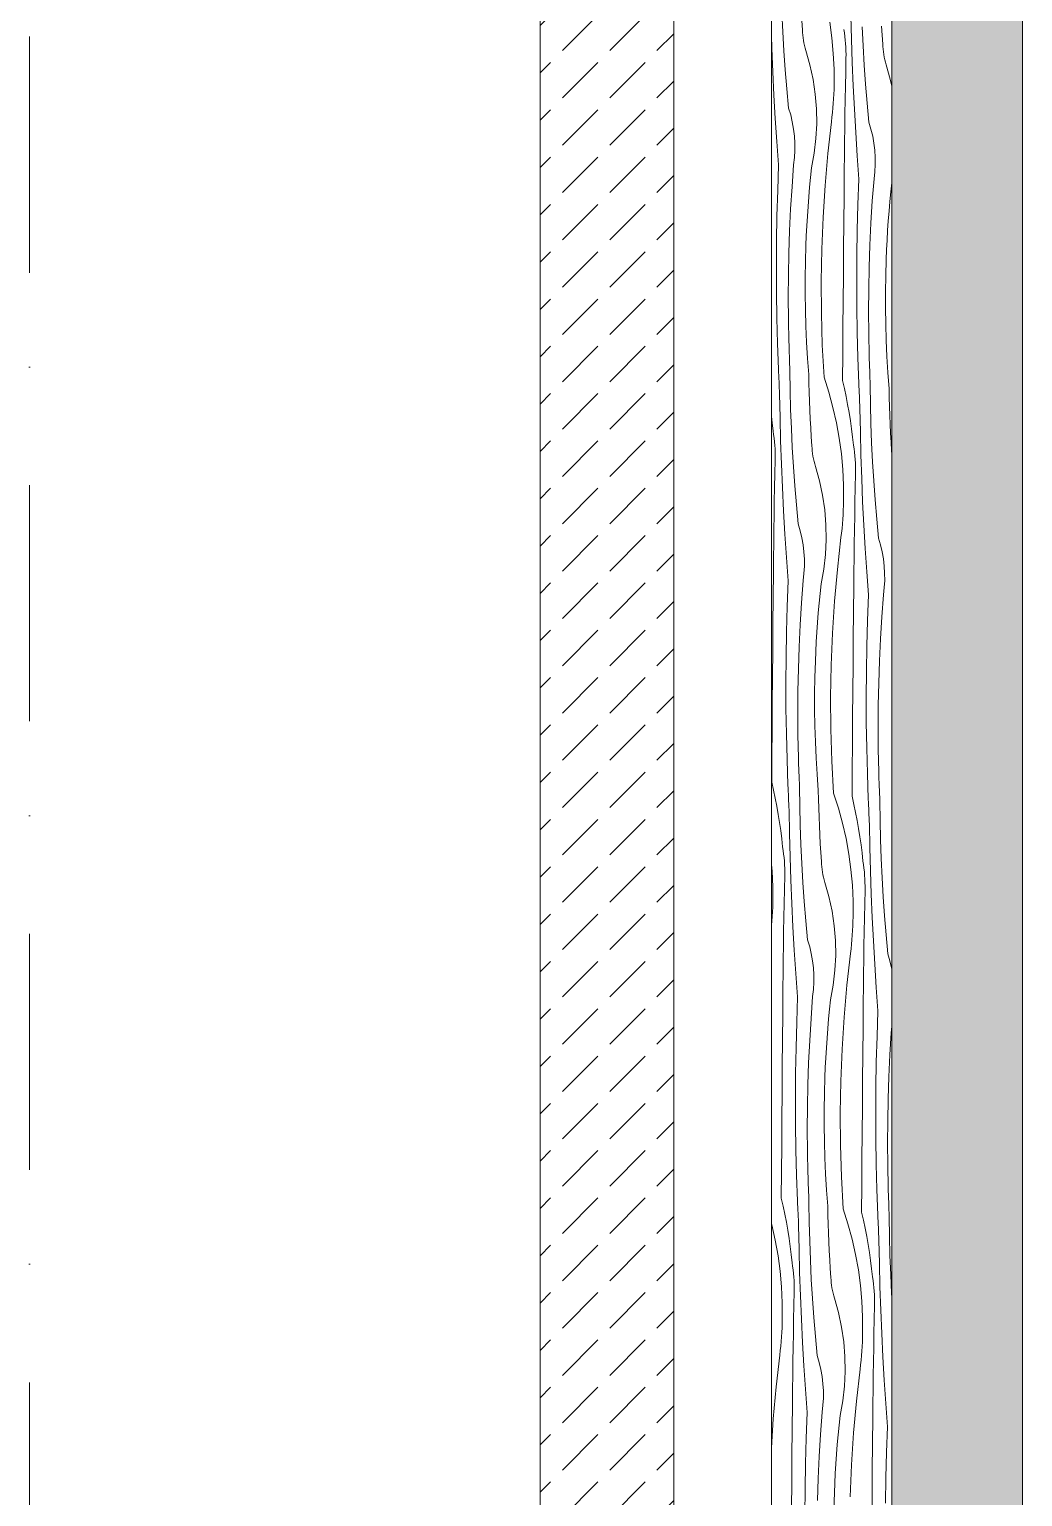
# Model space of a CAD drawing. Header units: millimetres. Extents: x -7826 to 55813, y 465 to 25965.
# Drawn here: x 20025 to 21510, y 15135 to 17328 of the extents above; entities that cross this region are included whole.
import ezdxf

# ---------------------------------------------------------------- set-up
doc = ezdxf.new("R2010")
doc.units = ezdxf.units.MM
doc.linetypes.add('Dot & Dashed', pattern=[670.277762, 352.777767, -176.388884, 0, -141.111112])
doc.layers.add('2D Drafting - General2', color=251, linetype='Continuous', lineweight=15)
doc.layers.add('2D Drafting - General81', color=251, linetype='Continuous', lineweight=20)

# ---------------------------------------------------------------- blocks, each defined once
blk = doc.blocks.new('*X26')
at = {"layer": '2D Drafting - General81', "linetype": 'Continuous'}
for p, q in [((-77664.4, 65577), (-77665.7, 65605.6)), ((-77635, 65579.9), (-77635.9, 65593.2)), ((-77594.1, 65591.2), (-77590.9, 65567.9)), ((-77561.8, 65565.9), (-77562.6, 65600.8)), ((-77680.7, 65552.2), (-77681.3, 65571.7)), ((-77662.7, 65548.5), (-77664.4, 65577)), ((-77634.8, 65575.9), (-77635, 65579.9)), ((-77634.5, 65572), (-77634.8, 65575.9)), ((-77634, 65568.1), (-77634.5, 65572)), ((-77633.4, 65564.2), (-77634, 65568.1)), ((-77590.9, 65567.9), (-77588.8, 65544.4)), ((-77572.1, 65575.3), (-77572.9, 65580.6)), ((-77571.4, 65570), (-77572.1, 65575.3)), ((-77570.9, 65564.6), (-77571.4, 65570)), ((-77544.3, 65555.8), (-77545.7, 65584.4)), ((-77515.8, 65572), (-77516.7, 65585.3)), ((-77514.9, 65558.7), (-77515.8, 65572)), ((-77679.2, 65517.3), (-77680.7, 65552.2)), ((-77660.7, 65520), (-77662.7, 65548.5)), ((-77632.7, 65560.3), (-77633.4, 65564.2)), ((-77631.9, 65556.4), (-77632.7, 65560.3)), ((-77630.9, 65552.6), (-77631.9, 65556.4)), ((-77629.7, 65548.8), (-77630.9, 65552.6)), ((-77623.7, 65527.5), (-77629.7, 65548.8)), ((-77570.4, 65559.3), (-77570.9, 65564.6)), ((-77570.1, 65553.9), (-77570.4, 65559.3)), ((-77569.9, 65548.5), (-77570.1, 65553.9)), ((-77569.8, 65543.2), (-77569.9, 65548.5)), ((-77560.6, 65531.1), (-77561.8, 65565.9)), ((-77542.6, 65527.3), (-77544.3, 65555.8)), ((-77514.7, 65554.8), (-77514.9, 65558.7)), ((-77514.4, 65550.8), (-77514.7, 65554.8)), ((-77514, 65546.9), (-77514.4, 65550.8)), ((-77513.4, 65543), (-77514, 65546.9)), ((-77619.1, 65505.8), (-77623.7, 65527.5)), ((-77588.8, 65544.4), (-77587.7, 65520.9)), ((-77570.3, 65516.9), (-77569.9, 65537.8)), ((-77569.9, 65537.8), (-77569.8, 65543.2)), ((-77559.2, 65496.2), (-77560.6, 65531.1)), ((-77540.6, 65498.8), (-77542.6, 65527.3)), ((-77512.7, 65539.1), (-77513.4, 65543)), ((-77511.8, 65535.3), (-77512.7, 65539.1)), ((-77510.8, 65531.5), (-77511.8, 65535.3)), ((-77509.7, 65527.7), (-77510.8, 65531.5)), ((-77503.6, 65506.3), (-77509.7, 65527.7)), ((-77677.5, 65482.5), (-77679.2, 65517.3)), ((-77658.3, 65491.5), (-77660.7, 65520)), ((-77615.8, 65483.9), (-77619.1, 65505.8)), ((-77587.7, 65520.9), (-77587.6, 65497.4)), ((-77570.7, 65496), (-77570.3, 65516.9)), ((-77501.3, 65495.6), (-77503.6, 65506.3)), ((-77675.5, 65447.6), (-77677.5, 65482.5)), ((-77655.6, 65463), (-77658.3, 65491.5)), ((-77614.1, 65461.8), (-77615.8, 65483.9)), ((-77588.4, 65476.8), (-77588.1, 65483.7)), ((-77588.1, 65483.7), (-77587.8, 65490.5)), ((-77587.8, 65490.5), (-77587.6, 65497.4)), ((-77571.1, 65475.1), (-77570.7, 65496)), ((-77557.4, 65461.3), (-77559.2, 65496.2)), ((-77538.2, 65470.3), (-77540.6, 65498.8)), ((-77652.5, 65452.8), (-77655.6, 65463)), ((-77613.7, 65439.6), (-77614.1, 65461.8)), ((-77590, 65456.3), (-77589.4, 65463.1)), ((-77589.4, 65463.1), (-77588.9, 65470)), ((-77588.9, 65470), (-77588.4, 65476.8)), ((-77571.4, 65454.2), (-77571.1, 65475.1)), ((-77555.4, 65426.4), (-77557.4, 65461.3)), ((-77535.5, 65441.9), (-77538.2, 65470.3)), ((-77673.2, 65412.8), (-77675.5, 65447.6)), ((-77650.1, 65442.3), (-77652.5, 65452.8)), ((-77648.2, 65431.7), (-77650.1, 65442.3)), ((-77614.8, 65417.4), (-77613.7, 65439.6)), ((-77596.9, 65395.1), (-77591.6, 65442.6)), ((-77591.6, 65442.6), (-77590.8, 65449.4)), ((-77590.8, 65449.4), (-77590, 65456.3)), ((-77571.7, 65433.3), (-77571.4, 65454.2)), ((-77532.5, 65431.6), (-77535.5, 65441.9)), ((-77647, 65421.1), (-77648.2, 65431.7)), ((-77646.4, 65410.4), (-77647, 65421.1)), ((-77617.3, 65395.4), (-77614.8, 65417.4)), ((-77572, 65412.4), (-77571.7, 65433.3)), ((-77553.1, 65391.6), (-77555.4, 65426.4)), ((-77530, 65421.1), (-77532.5, 65431.6)), ((-77528.2, 65410.6), (-77530, 65421.1)), ((-77670.6, 65378), (-77673.2, 65412.8)), ((-77646.9, 65389), (-77646.3, 65399.7)), ((-77646.3, 65399.7), (-77646.4, 65410.4)), ((-77621.3, 65373.6), (-77617.3, 65395.4)), ((-77601.1, 65347.5), (-77596.9, 65395.1)), ((-77572.3, 65391.5), (-77572, 65412.4)), ((-77526.9, 65399.9), (-77528.2, 65410.6)), ((-77526.3, 65389.2), (-77526.9, 65399.9)), ((-77672, 65339.8), (-77670.6, 65378)), ((-77650.5, 65345.3), (-77648.1, 65378.3)), ((-77648.1, 65378.3), (-77646.9, 65389)), ((-77622.8, 65359.1), (-77621.3, 65373.6)), ((-77572.8, 65331.3), (-77572.5, 65370.6)), ((-77572.5, 65370.6), (-77572.3, 65391.5)), ((-77550.5, 65356.8), (-77553.1, 65391.6)), ((-77526.8, 65367.8), (-77526.3, 65378.5)), ((-77526.3, 65378.5), (-77526.3, 65389.2)), ((-77624.2, 65344.7), (-77622.8, 65359.1)), ((-77552, 65318.7), (-77550.5, 65356.8)), ((-77530.5, 65324.2), (-77528, 65357.1)), ((-77528, 65357.1), (-77526.8, 65367.8)), ((-77502.8, 65338), (-77501.3, 65351.5)), ((-77673.1, 65301.7), (-77672, 65339.8)), ((-77652.6, 65312.4), (-77650.5, 65345.3)), ((-77626.6, 65315.8), (-77625.5, 65330.2)), ((-77625.5, 65330.2), (-77624.2, 65344.7)), ((-77604.2, 65299.7), (-77601.1, 65347.5)), ((-77573.2, 65292), (-77572.8, 65331.3)), ((-77504.2, 65323.5), (-77502.8, 65338)), ((-77654.1, 65279.3), (-77652.6, 65312.4)), ((-77627.6, 65301.3), (-77626.6, 65315.8)), ((-77553, 65280.5), (-77552, 65318.7)), ((-77532.5, 65291.2), (-77530.5, 65324.2)), ((-77506.6, 65294.6), (-77505.4, 65309.1)), ((-77505.4, 65309.1), (-77504.2, 65323.5)), ((-77673.7, 65263.5), (-77673.1, 65301.7)), ((-77629.3, 65272.3), (-77628.5, 65286.8)), ((-77628.5, 65286.8), (-77627.6, 65301.3)), ((-77606.1, 65252), (-77604.2, 65299.7)), ((-77573.5, 65252.6), (-77573.2, 65292)), ((-77534.1, 65258.2), (-77532.5, 65291.2)), ((-77507.6, 65280.1), (-77506.6, 65294.6)), ((-77673.9, 65225.4), (-77673.7, 65263.5)), ((-77655.2, 65246.3), (-77654.1, 65279.3)), ((-77629.9, 65257.8), (-77629.3, 65272.3)), ((-77553.6, 65242.4), (-77553, 65280.5)), ((-77509.2, 65251.2), (-77508.4, 65265.7)), ((-77508.4, 65265.7), (-77507.6, 65280.1)), ((-77655.9, 65213.3), (-77655.2, 65246.3)), ((-77630.6, 65233.7), (-77629.9, 65257.8)), ((-77607, 65204.2), (-77606.1, 65252)), ((-77573.8, 65213.3), (-77573.5, 65252.6)), ((-77553.9, 65204.2), (-77553.6, 65242.4)), ((-77535.2, 65225.1), (-77534.1, 65258.2)), ((-77509.8, 65236.7), (-77509.2, 65251.2)), ((-77673.8, 65187.2), (-77673.9, 65225.4)), ((-77631, 65209.6), (-77630.6, 65233.7)), ((-77535.8, 65192.1), (-77535.2, 65225.1)), ((-77510.5, 65212.5), (-77509.8, 65236.7)), ((-77656.1, 65180.2), (-77655.9, 65213.3)), ((-77631, 65185.4), (-77631, 65209.6)), ((-77606.7, 65156.3), (-77607, 65204.2)), ((-77574.1, 65173.9), (-77573.8, 65213.3)), ((-77553.7, 65166.1), (-77553.9, 65204.2)), ((-77510.9, 65188.4), (-77510.5, 65212.5)), ((-77673.2, 65149.1), (-77673.8, 65187.2)), ((-77655.9, 65147.2), (-77656.1, 65180.2)), ((-77630.6, 65161.3), (-77631, 65185.4)), ((-77574.4, 65134.6), (-77574.1, 65173.9)), ((-77536.1, 65159.1), (-77535.8, 65192.1)), ((-77510.9, 65164.2), (-77510.9, 65188.4)), ((-77629.9, 65137.1), (-77630.6, 65161.3)), ((-77605.3, 65108.5), (-77606.7, 65156.3)), ((-77553.1, 65127.9), (-77553.7, 65166.1)), ((-77535.8, 65126), (-77536.1, 65159.1)), ((-77510.5, 65140.1), (-77510.9, 65164.2)), ((-77672.2, 65110.9), (-77673.2, 65149.1)), ((-77655.2, 65114.1), (-77655.9, 65147.2)), ((-77628.8, 65113), (-77629.9, 65137.1)), ((-77574.7, 65095.2), (-77574.4, 65134.6)), ((-77509.8, 65116), (-77510.5, 65140.1)), ((-77670.8, 65072.8), (-77672.2, 65110.9)), ((-77655, 65108.6), (-77655.2, 65114.1)), ((-77654.9, 65103), (-77655, 65108.6)), ((-77627.3, 65088.9), (-77628.8, 65113)), ((-77602.7, 65060.8), (-77605.3, 65108.5)), ((-77552.1, 65089.8), (-77553.1, 65127.9)), ((-77535.1, 65093), (-77535.8, 65126)), ((-77508.7, 65091.8), (-77509.8, 65116)), ((-77654.7, 65097.5), (-77654.9, 65103)), ((-77654.5, 65091.9), (-77654.7, 65097.5)), ((-77654.3, 65086.4), (-77654.5, 65091.9)), ((-77654.1, 65080.9), (-77654.3, 65086.4)), ((-77625.5, 65064.8), (-77627.3, 65088.9)), ((-77574.9, 65055.9), (-77574.7, 65095.2)), ((-77550.8, 65051.6), (-77552.1, 65089.8)), ((-77535, 65087.4), (-77535.1, 65093)), ((-77534.8, 65081.9), (-77535, 65087.4)), ((-77507.3, 65067.7), (-77508.7, 65091.8)), ((-77670.6, 65068.1), (-77670.8, 65072.8)), ((-77670.4, 65063.5), (-77670.6, 65068.1)), ((-77670.2, 65058.8), (-77670.4, 65063.5)), ((-77653.8, 65075.3), (-77654.1, 65080.9)), ((-77653.6, 65069.8), (-77653.8, 65075.3)), ((-77653.2, 65041.2), (-77653.6, 65069.8)), ((-77625.3, 65051.5), (-77625.5, 65064.8)), ((-77534.6, 65076.3), (-77534.8, 65081.9)), ((-77534.4, 65070.8), (-77534.6, 65076.3)), ((-77534.2, 65065.2), (-77534.4, 65070.8)), ((-77534, 65059.7), (-77534.2, 65065.2)), ((-77505.5, 65043.6), (-77507.3, 65067.7)), ((-77670, 65054.1), (-77670.2, 65058.8)), ((-77669.8, 65049.4), (-77670, 65054.1)), ((-77669.6, 65044.8), (-77669.8, 65049.4)), ((-77669.3, 65040.1), (-77669.6, 65044.8)), ((-77652.6, 65012.6), (-77653.2, 65041.2)), ((-77624.9, 65038.2), (-77625.3, 65051.5)), ((-77602.7, 65060.8), (-77595.5, 65038.4)), ((-77574.9, 65055.9), (-77572.2, 65043.9)), ((-77572.2, 65043.9), (-77569.7, 65031.9)), ((-77550.6, 65047), (-77550.8, 65051.6)), ((-77550.4, 65042.3), (-77550.6, 65047)), ((-77550.2, 65037.6), (-77550.4, 65042.3)), ((-77533.8, 65054.1), (-77534, 65059.7)), ((-77533.5, 65048.6), (-77533.8, 65054.1)), ((-77533.2, 65020), (-77533.5, 65048.6)), ((-77505.2, 65030.3), (-77505.5, 65043.6)), ((-77669.1, 65035.4), (-77669.3, 65040.1)), ((-77668.5, 65000.5), (-77669.1, 65035.4)), ((-77624.5, 65024.9), (-77624.9, 65038.2)), ((-77623.9, 65011.6), (-77624.5, 65024.9)), ((-77595.5, 65038.4), (-77589.3, 65015.7)), ((-77569.7, 65031.9), (-77567.4, 65019.9)), ((-77567.4, 65019.9), (-77565.2, 65007.8)), ((-77549.9, 65032.9), (-77550.2, 65037.6)), ((-77549.7, 65028.3), (-77549.9, 65032.9)), ((-77549.5, 65023.6), (-77549.7, 65028.3)), ((-77549.3, 65018.9), (-77549.5, 65023.6)), ((-77532.5, 64991.4), (-77533.2, 65020)), ((-77504.8, 65017), (-77505.2, 65030.3)), ((-77681.3, 65002.1), (-77680.1, 64992.5)), ((-77667.6, 64965.6), (-77668.5, 65000.5)), ((-77651.5, 64984), (-77652.6, 65012.6)), ((-77623.3, 64998.3), (-77623.9, 65011.6)), ((-77622.5, 64985), (-77623.3, 64998.3)), ((-77589.3, 65015.7), (-77584, 64992.8)), ((-77565.2, 65007.8), (-77563.3, 64995.7)), ((-77549, 65014.2), (-77549.3, 65018.9)), ((-77548.4, 64979.3), (-77549, 65014.2)), ((-77504.4, 65003.7), (-77504.8, 65017)), ((-77503.8, 64990.4), (-77504.4, 65003.7)), ((-77680.1, 64992.5), (-77678.8, 64980.3)), ((-77678, 64975), (-77678.8, 64980.3)), ((-77650.2, 64955.5), (-77651.5, 64984)), ((-77621.7, 64971.7), (-77622.5, 64985)), ((-77584, 64992.8), (-77579.9, 64969.6)), ((-77563.3, 64995.7), (-77561.6, 64983.5)), ((-77561.6, 64983.5), (-77560.1, 64971.3)), ((-77547.6, 64944.4), (-77548.4, 64979.3)), ((-77531.5, 64962.9), (-77532.5, 64991.4)), ((-77503.2, 64977.1), (-77503.8, 64990.4)), ((-77502.5, 64963.8), (-77503.2, 64977.1)), ((-77677.3, 64969.7), (-77678, 64975)), ((-77676.7, 64964.3), (-77677.3, 64969.7)), ((-77676.3, 64958.9), (-77676.7, 64964.3)), ((-77675.9, 64953.6), (-77676.3, 64958.9)), ((-77675.7, 64948.2), (-77675.9, 64953.6)), ((-77666.5, 64930.7), (-77667.6, 64965.6)), ((-77648.5, 64927), (-77650.2, 64955.5)), ((-77620.8, 64958.4), (-77621.7, 64971.7)), ((-77620.6, 64954.4), (-77620.8, 64958.4)), ((-77620.3, 64950.5), (-77620.6, 64954.4)), ((-77579.9, 64969.6), (-77576.7, 64946.3)), ((-77560.1, 64971.3), (-77558.7, 64959.1)), ((-77557.9, 64953.8), (-77558.7, 64959.1)), ((-77557.2, 64948.5), (-77557.9, 64953.8)), ((-77530.1, 64934.3), (-77531.5, 64962.9)), ((-77501.6, 64950.5), (-77502.5, 64963.8)), ((-77676.2, 64916.5), (-77675.7, 64937.4)), ((-77675.7, 64942.8), (-77675.7, 64948.2)), ((-77675.7, 64937.4), (-77675.7, 64942.8)), ((-77619.8, 64946.6), (-77620.3, 64950.5)), ((-77619.2, 64942.7), (-77619.8, 64946.6)), ((-77618.5, 64938.8), (-77619.2, 64942.7)), ((-77617.6, 64934.9), (-77618.5, 64938.8)), ((-77616.6, 64931.1), (-77617.6, 64934.9)), ((-77576.7, 64946.3), (-77574.6, 64922.9)), ((-77556.6, 64943.1), (-77557.2, 64948.5)), ((-77556.2, 64937.8), (-77556.6, 64943.1)), ((-77555.9, 64932.4), (-77556.2, 64937.8)), ((-77555.7, 64927), (-77555.9, 64932.4)), ((-77546.4, 64909.5), (-77547.6, 64944.4)), ((-77528.4, 64905.8), (-77530.1, 64934.3)), ((-77501.3, 64946.2), (-77501.6, 64950.5)), ((-77676.6, 64895.7), (-77676.2, 64916.5)), ((-77665, 64895.8), (-77666.5, 64930.7)), ((-77646.5, 64898.5), (-77648.5, 64927)), ((-77615.5, 64927.3), (-77616.6, 64931.1)), ((-77609.5, 64906), (-77615.5, 64927.3)), ((-77574.6, 64922.9), (-77573.5, 64899.4)), ((-77556.1, 64895.4), (-77555.7, 64916.3)), ((-77555.6, 64921.6), (-77555.7, 64927)), ((-77555.7, 64916.3), (-77555.6, 64921.6)), ((-77677, 64874.8), (-77676.6, 64895.7)), ((-77663.3, 64861), (-77665, 64895.8)), ((-77644.1, 64870), (-77646.5, 64898.5)), ((-77604.8, 64884.3), (-77609.5, 64906)), ((-77573.5, 64899.4), (-77573.4, 64875.9)), ((-77556.5, 64874.5), (-77556.1, 64895.4)), ((-77545, 64874.7), (-77546.4, 64909.5)), ((-77526.4, 64877.3), (-77528.4, 64905.8)), ((-77677.3, 64853.9), (-77677, 64874.8)), ((-77641.4, 64841.5), (-77644.1, 64870)), ((-77601.6, 64862.4), (-77604.8, 64884.3)), ((-77573.9, 64862.2), (-77573.6, 64869)), ((-77573.6, 64869), (-77573.4, 64875.9)), ((-77556.9, 64853.6), (-77556.5, 64874.5)), ((-77543.2, 64839.8), (-77545, 64874.7)), ((-77524, 64848.8), (-77526.4, 64877.3)), ((-77677.6, 64833), (-77677.3, 64853.9)), ((-77661.3, 64826.1), (-77663.3, 64861)), ((-77599.8, 64840.2), (-77601.6, 64862.4)), ((-77575.2, 64841.6), (-77574.7, 64848.5)), ((-77574.7, 64848.5), (-77574.2, 64855.3)), ((-77574.2, 64855.3), (-77573.9, 64862.2)), ((-77557.2, 64832.7), (-77556.9, 64853.6)), ((-77521.3, 64820.4), (-77524, 64848.8)), ((-77677.9, 64812.1), (-77677.6, 64833)), ((-77659, 64791.3), (-77661.3, 64826.1)), ((-77638.3, 64831.2), (-77641.4, 64841.5)), ((-77635.9, 64820.8), (-77638.3, 64831.2)), ((-77599.5, 64818.1), (-77599.8, 64840.2)), ((-77577.4, 64821.1), (-77576.5, 64827.9)), ((-77576.5, 64827.9), (-77575.8, 64834.8)), ((-77575.8, 64834.8), (-77575.2, 64841.6)), ((-77557.5, 64811.8), (-77557.2, 64832.7)), ((-77541.2, 64804.9), (-77543.2, 64839.8)), ((-77678.1, 64791.2), (-77677.9, 64812.1)), ((-77634, 64810.2), (-77635.9, 64820.8)), ((-77632.8, 64799.6), (-77634, 64810.2)), ((-77600.6, 64795.9), (-77599.5, 64818.1)), ((-77582.7, 64773.6), (-77577.4, 64821.1)), ((-77557.8, 64790.9), (-77557.5, 64811.8)), ((-77538.9, 64770.1), (-77541.2, 64804.9)), ((-77518.3, 64810.1), (-77521.3, 64820.4)), ((-77515.8, 64799.6), (-77518.3, 64810.1)), ((-77678.3, 64770.3), (-77678.1, 64791.2)), ((-77656.4, 64756.5), (-77659, 64791.3)), ((-77632.1, 64788.9), (-77632.8, 64799.6)), ((-77632.7, 64767.4), (-77632.1, 64778.2)), ((-77632.1, 64778.2), (-77632.1, 64788.9)), ((-77603.1, 64773.9), (-77600.6, 64795.9)), ((-77558.1, 64770), (-77557.8, 64790.9)), ((-77514, 64789.1), (-77515.8, 64799.6)), ((-77512.7, 64778.4), (-77514, 64789.1)), ((-77512.1, 64767.7), (-77512.7, 64778.4)), ((-77678.7, 64731), (-77678.3, 64770.3)), ((-77657.8, 64718.3), (-77656.4, 64756.5)), ((-77636.3, 64723.8), (-77633.9, 64756.8)), ((-77633.9, 64756.8), (-77632.7, 64767.4)), ((-77607.1, 64752.1), (-77603.1, 64773.9)), ((-77586.9, 64726), (-77582.7, 64773.6)), ((-77558.3, 64749.1), (-77558.1, 64770)), ((-77536.3, 64735.3), (-77538.9, 64770.1)), ((-77512.6, 64746.3), (-77512, 64757)), ((-77512, 64757), (-77512.1, 64767.7)), ((-77610, 64723.2), (-77608.6, 64737.6)), ((-77608.6, 64737.6), (-77607.1, 64752.1)), ((-77558.6, 64709.8), (-77558.3, 64749.1)), ((-77537.7, 64697.2), (-77536.3, 64735.3)), ((-77516.3, 64702.7), (-77513.8, 64735.6)), ((-77513.8, 64735.6), (-77512.6, 64746.3)), ((-77679, 64691.6), (-77678.7, 64731)), ((-77658.9, 64680.2), (-77657.8, 64718.3)), ((-77638.3, 64690.8), (-77636.3, 64723.8)), ((-77611.3, 64708.7), (-77610, 64723.2)), ((-77590, 64678.2), (-77586.9, 64726)), ((-77679.3, 64652.3), (-77679, 64691.6)), ((-77639.9, 64657.8), (-77638.3, 64690.8)), ((-77613.4, 64679.8), (-77612.4, 64694.3)), ((-77612.4, 64694.3), (-77611.3, 64708.7)), ((-77559, 64670.4), (-77558.6, 64709.8)), ((-77538.8, 64659), (-77537.7, 64697.2)), ((-77518.3, 64669.7), (-77516.3, 64702.7)), ((-77659.5, 64642), (-77658.9, 64680.2)), ((-77614.3, 64665.3), (-77613.4, 64679.8)), ((-77591.9, 64630.5), (-77590, 64678.2)), ((-77559.3, 64631.1), (-77559, 64670.4)), ((-77519.8, 64636.7), (-77518.3, 64669.7)), ((-77679.7, 64612.9), (-77679.3, 64652.3)), ((-77641, 64624.8), (-77639.9, 64657.8)), ((-77615.7, 64636.3), (-77615, 64650.8)), ((-77615, 64650.8), (-77614.3, 64665.3)), ((-77539.4, 64620.9), (-77538.8, 64659)), ((-77659.7, 64603.9), (-77659.5, 64642)), ((-77641.7, 64591.8), (-77641, 64624.8)), ((-77616.4, 64612.2), (-77615.7, 64636.3)), ((-77592.8, 64582.6), (-77591.9, 64630.5)), ((-77559.6, 64591.8), (-77559.3, 64631.1)), ((-77521, 64603.6), (-77519.8, 64636.7)), ((-77680, 64573.6), (-77679.7, 64612.9)), ((-77659.6, 64565.7), (-77659.7, 64603.9)), ((-77616.8, 64588), (-77616.4, 64612.2)), ((-77539.7, 64582.7), (-77539.4, 64620.9)), ((-77521.6, 64570.6), (-77521, 64603.6)), ((-77641.9, 64558.7), (-77641.7, 64591.8)), ((-77616.8, 64563.9), (-77616.8, 64588)), ((-77592.5, 64534.8), (-77592.8, 64582.6)), ((-77559.9, 64552.4), (-77559.6, 64591.8)), ((-77539.5, 64544.5), (-77539.7, 64582.7)), ((-77680.2, 64534.2), (-77680, 64573.6)), ((-77659, 64527.6), (-77659.6, 64565.7)), ((-77641.7, 64525.7), (-77641.9, 64558.7)), ((-77616.4, 64539.8), (-77616.8, 64563.9)), ((-77521.8, 64537.5), (-77521.6, 64570.6)), ((-77615.7, 64515.6), (-77616.4, 64539.8)), ((-77560.2, 64513.1), (-77559.9, 64552.4)), ((-77538.9, 64506.4), (-77539.5, 64544.5)), ((-77521.6, 64504.5), (-77521.8, 64537.5)), ((-77680.5, 64494.9), (-77680.2, 64534.2)), ((-77658, 64489.4), (-77659, 64527.6)), ((-77641, 64492.6), (-77641.7, 64525.7)), ((-77614.6, 64491.5), (-77615.7, 64515.6)), ((-77591, 64487), (-77592.5, 64534.8)), ((-77680.8, 64455.5), (-77680.5, 64494.9)), ((-77560.4, 64473.7), (-77560.2, 64513.1)), ((-77537.9, 64468.3), (-77538.9, 64506.4)), ((-77520.9, 64471.5), (-77521.6, 64504.5)), ((-77656.6, 64451.3), (-77658, 64489.4)), ((-77640.8, 64487.1), (-77641, 64492.6)), ((-77640.7, 64481.5), (-77640.8, 64487.1)), ((-77640.5, 64476), (-77640.7, 64481.5)), ((-77640.3, 64470.4), (-77640.5, 64476)), ((-77613.1, 64467.4), (-77614.6, 64491.5)), ((-77588.5, 64439.3), (-77591, 64487)), ((-77560.7, 64434.4), (-77560.4, 64473.7)), ((-77520.8, 64465.9), (-77520.9, 64471.5)), ((-77680.8, 64455.5), (-77678.1, 64443.6)), ((-77656.4, 64446.6), (-77656.6, 64451.3)), ((-77640.1, 64464.9), (-77640.3, 64470.4)), ((-77639.8, 64459.3), (-77640.1, 64464.9)), ((-77639.6, 64453.8), (-77639.8, 64459.3)), ((-77639.4, 64448.2), (-77639.6, 64453.8)), ((-77611.3, 64443.3), (-77613.1, 64467.4)), ((-77536.6, 64430.1), (-77537.9, 64468.3)), ((-77520.6, 64460.4), (-77520.8, 64465.9)), ((-77520.4, 64454.8), (-77520.6, 64460.4)), ((-77520.2, 64449.3), (-77520.4, 64454.8)), ((-77520, 64443.7), (-77520.2, 64449.3)), ((-77678.1, 64443.6), (-77675.5, 64431.6)), ((-77675.5, 64431.6), (-77673.2, 64419.5)), ((-77656.2, 64441.9), (-77656.4, 64446.6)), ((-77656, 64437.3), (-77656.2, 64441.9)), ((-77655.8, 64432.6), (-77656, 64437.3)), ((-77655.6, 64427.9), (-77655.8, 64432.6)), ((-77655.3, 64423.2), (-77655.6, 64427.9)), ((-77639, 64419.7), (-77639.4, 64448.2)), ((-77611.1, 64430), (-77611.3, 64443.3)), ((-77610.7, 64416.7), (-77611.1, 64430)), ((-77588.5, 64439.3), (-77581.3, 64416.9)), ((-77560.7, 64434.4), (-77558, 64422.4)), ((-77536.4, 64425.4), (-77536.6, 64430.1)), ((-77519.8, 64438.2), (-77520, 64443.7)), ((-77519.5, 64432.6), (-77519.8, 64438.2)), ((-77519.3, 64427.1), (-77519.5, 64432.6)), ((-77673.2, 64419.5), (-77671.1, 64407.4)), ((-77671.1, 64407.4), (-77669.2, 64395.3)), ((-77655.1, 64418.6), (-77655.3, 64423.2)), ((-77654.9, 64413.9), (-77655.1, 64418.6)), ((-77654.3, 64379), (-77654.9, 64413.9)), ((-77638.3, 64391.1), (-77639, 64419.7)), ((-77610.2, 64403.4), (-77610.7, 64416.7)), ((-77581.3, 64416.9), (-77575.1, 64394.2)), ((-77558, 64422.4), (-77555.5, 64410.4)), ((-77555.5, 64410.4), (-77553.2, 64398.4)), ((-77536.2, 64420.8), (-77536.4, 64425.4)), ((-77535.9, 64416.1), (-77536.2, 64420.8)), ((-77535.7, 64411.4), (-77535.9, 64416.1)), ((-77535.5, 64406.7), (-77535.7, 64411.4)), ((-77535.3, 64402.1), (-77535.5, 64406.7)), ((-77519, 64398.5), (-77519.3, 64427.1)), ((-77669.2, 64395.3), (-77667.4, 64383.2)), ((-77637.3, 64362.5), (-77638.3, 64391.1)), ((-77609.7, 64390.1), (-77610.2, 64403.4)), ((-77609.1, 64376.7), (-77609.7, 64390.1)), ((-77575.1, 64394.2), (-77569.8, 64371.3)), ((-77553.2, 64398.4), (-77551, 64386.3)), ((-77551, 64386.3), (-77549.1, 64374.1)), ((-77535, 64397.4), (-77535.3, 64402.1)), ((-77534.8, 64392.7), (-77535, 64397.4)), ((-77534.2, 64357.8), (-77534.8, 64392.7)), ((-77518.3, 64369.9), (-77519, 64398.5)), ((-77667.4, 64383.2), (-77665.9, 64371)), ((-77665.9, 64371), (-77664.6, 64358.8)), ((-77653.4, 64344.1), (-77654.3, 64379)), ((-77636, 64334), (-77637.3, 64362.5)), ((-77608.3, 64363.4), (-77609.1, 64376.7)), ((-77607.5, 64350.2), (-77608.3, 64363.4)), ((-77569.8, 64371.3), (-77565.6, 64348.1)), ((-77549.1, 64374.1), (-77547.4, 64362)), ((-77547.4, 64362), (-77545.9, 64349.8)), ((-77517.3, 64341.4), (-77518.3, 64369.9)), ((-77663.8, 64353.5), (-77664.6, 64358.8)), ((-77663.1, 64348.1), (-77663.8, 64353.5)), ((-77662.5, 64342.8), (-77663.1, 64348.1)), ((-77662, 64337.4), (-77662.5, 64342.8)), ((-77652.3, 64309.2), (-77653.4, 64344.1)), ((-77606.6, 64336.9), (-77607.5, 64350.2)), ((-77565.6, 64348.1), (-77562.5, 64324.8)), ((-77545.9, 64349.8), (-77544.5, 64337.6)), ((-77533.4, 64322.9), (-77534.2, 64357.8)), ((-77515.9, 64312.8), (-77517.3, 64341.4)), ((-77681.3, 64332.7), (-77680.4, 64322.6)), ((-77680.4, 64322.6), (-77679.3, 64299.1)), ((-77661.7, 64332.1), (-77662, 64337.4)), ((-77661.5, 64326.7), (-77661.7, 64332.1)), ((-77661.5, 64321.3), (-77661.5, 64326.7)), ((-77661.5, 64315.9), (-77661.5, 64321.3)), ((-77634.3, 64305.5), (-77636, 64334)), ((-77606.4, 64332.9), (-77606.6, 64336.9)), ((-77606.1, 64329), (-77606.4, 64332.9)), ((-77605.6, 64325.1), (-77606.1, 64329)), ((-77605, 64321.2), (-77605.6, 64325.1)), ((-77604.3, 64317.3), (-77605, 64321.2)), ((-77562.5, 64324.8), (-77560.3, 64301.4)), ((-77543.7, 64332.3), (-77544.5, 64337.6)), ((-77543, 64327), (-77543.7, 64332.3)), ((-77542.4, 64321.6), (-77543, 64327)), ((-77542, 64316.3), (-77542.4, 64321.6)), ((-77532.2, 64288), (-77533.4, 64322.9)), ((-77679.3, 64299.1), (-77679.3, 64275.6)), ((-77662, 64295), (-77661.5, 64315.9)), ((-77650.8, 64274.3), (-77652.3, 64309.2)), ((-77632.2, 64277), (-77634.3, 64305.5)), ((-77603.4, 64313.4), (-77604.3, 64317.3)), ((-77602.4, 64309.6), (-77603.4, 64313.4)), ((-77601.3, 64305.8), (-77602.4, 64309.6)), ((-77595.3, 64284.5), (-77601.3, 64305.8)), ((-77560.3, 64301.4), (-77559.3, 64277.9)), ((-77541.7, 64310.9), (-77542, 64316.3)), ((-77541.5, 64305.5), (-77541.7, 64310.9)), ((-77541.4, 64300.1), (-77541.5, 64305.5)), ((-77541.4, 64294.8), (-77541.4, 64300.1)), ((-77514.2, 64284.3), (-77515.9, 64312.8)), ((-77679.4, 64268.7), (-77679.3, 64275.6)), ((-77662.7, 64253.3), (-77662.4, 64274.1)), ((-77662.4, 64274.1), (-77662, 64295)), ((-77649.1, 64239.5), (-77650.8, 64274.3)), ((-77629.9, 64248.5), (-77632.2, 64277)), ((-77590.6, 64262.8), (-77595.3, 64284.5)), ((-77559.3, 64277.9), (-77559.2, 64254.4)), ((-77542.3, 64253), (-77541.9, 64273.9)), ((-77541.9, 64273.9), (-77541.4, 64294.8)), ((-77530.7, 64253.1), (-77532.2, 64288)), ((-77512.2, 64255.8), (-77514.2, 64284.3)), ((-77680.5, 64248.1), (-77680.1, 64255)), ((-77680.1, 64255), (-77679.7, 64261.8)), ((-77679.7, 64261.8), (-77679.4, 64268.7)), ((-77663.1, 64232.4), (-77662.7, 64253.3)), ((-77587.4, 64240.8), (-77590.6, 64262.8)), ((-77559.4, 64247.5), (-77559.2, 64254.4)), ((-77542.7, 64232.1), (-77542.3, 64253)), ((-77529, 64218.3), (-77530.7, 64253.1)), ((-77509.8, 64227.3), (-77512.2, 64255.8)), ((-77681.3, 64238.4), (-77681.1, 64241.3)), ((-77681.1, 64241.3), (-77680.5, 64248.1)), ((-77663.4, 64211.5), (-77663.1, 64232.4)), ((-77647.1, 64204.6), (-77649.1, 64239.5)), ((-77627.2, 64220), (-77629.9, 64248.5)), ((-77585.6, 64218.7), (-77587.4, 64240.8)), ((-77560.5, 64226.9), (-77560, 64233.8)), ((-77560, 64233.8), (-77559.7, 64240.7)), ((-77559.7, 64240.7), (-77559.4, 64247.5)), ((-77543, 64211.2), (-77542.7, 64232.1)), ((-77663.7, 64190.6), (-77663.4, 64211.5)), ((-77624.1, 64209.7), (-77627.2, 64220)), ((-77621.7, 64199.3), (-77624.1, 64209.7)), ((-77585.3, 64196.6), (-77585.6, 64218.7)), ((-77562.3, 64206.4), (-77561.6, 64213.3)), ((-77561.6, 64213.3), (-77561, 64220.1)), ((-77561, 64220.1), (-77560.5, 64226.9)), ((-77543.3, 64190.3), (-77543, 64211.2)), ((-77527, 64183.4), (-77529, 64218.3)), ((-77507.1, 64198.8), (-77509.8, 64227.3)), ((-77663.9, 64169.7), (-77663.7, 64190.6)), ((-77644.8, 64169.8), (-77647.1, 64204.6)), ((-77619.8, 64188.7), (-77621.7, 64199.3)), ((-77618.6, 64178.1), (-77619.8, 64188.7)), ((-77586.4, 64174.4), (-77585.3, 64196.6)), ((-77568.5, 64152.1), (-77563.1, 64199.6)), ((-77563.1, 64199.6), (-77562.3, 64206.4)), ((-77543.6, 64169.4), (-77543.3, 64190.3)), ((-77504.1, 64188.6), (-77507.1, 64198.8)), ((-77501.6, 64178.1), (-77504.1, 64188.6)), ((-77664.1, 64148.8), (-77663.9, 64169.7)), ((-77642.2, 64134.9), (-77644.8, 64169.8)), ((-77617.9, 64167.4), (-77618.6, 64178.1)), ((-77617.9, 64156.6), (-77617.9, 64167.4)), ((-77588.9, 64152.4), (-77586.4, 64174.4)), ((-77543.8, 64148.5), (-77543.6, 64169.4)), ((-77524.7, 64148.6), (-77527, 64183.4)), ((-77501.3, 64176.5), (-77501.6, 64178.1)), ((-77664.5, 64109.4), (-77664.1, 64148.8)), ((-77619.7, 64135.3), (-77618.5, 64145.9)), ((-77618.5, 64145.9), (-77617.9, 64156.6)), ((-77592.9, 64130.5), (-77588.9, 64152.4)), ((-77572.7, 64104.4), (-77568.5, 64152.1)), ((-77544, 64127.6), (-77543.8, 64148.5)), ((-77522.1, 64113.8), (-77524.7, 64148.6)), ((-77643.6, 64096.8), (-77642.2, 64134.9)), ((-77622.1, 64102.3), (-77619.7, 64135.3)), ((-77594.4, 64116.1), (-77592.9, 64130.5)), ((-77544.4, 64088.3), (-77544, 64127.6)), ((-77664.8, 64070.1), (-77664.5, 64109.4)), ((-77624.1, 64069.3), (-77622.1, 64102.3)), ((-77597.1, 64087.2), (-77595.8, 64101.7)), ((-77595.8, 64101.7), (-77594.4, 64116.1)), ((-77575.8, 64056.7), (-77572.7, 64104.4)), ((-77523.5, 64075.6), (-77522.1, 64113.8)), ((-77644.6, 64058.7), (-77643.6, 64096.8)), ((-77598.2, 64072.8), (-77597.1, 64087.2)), ((-77544.7, 64048.9), (-77544.4, 64088.3)), ((-77504.1, 64048.2), (-77502.1, 64081.1)), ((-77502.1, 64081.1), (-77501.3, 64090.9)), ((-77665.1, 64030.8), (-77664.8, 64070.1)), ((-77645.3, 64020.5), (-77644.6, 64058.7)), ((-77625.7, 64036.3), (-77624.1, 64069.3)), ((-77600.1, 64043.8), (-77599.2, 64058.3)), ((-77599.2, 64058.3), (-77598.2, 64072.8)), ((-77577.7, 64008.9), (-77575.8, 64056.7)), ((-77524.6, 64037.5), (-77523.5, 64075.6)), ((-77626.8, 64003.3), (-77625.7, 64036.3)), ((-77600.8, 64029.3), (-77600.1, 64043.8)), ((-77545.1, 64009.6), (-77544.7, 64048.9)), ((-77525.2, 63999.4), (-77524.6, 64037.5)), ((-77505.6, 64015.2), (-77504.1, 64048.2)), ((-77665.4, 63991.4), (-77665.1, 64030.8)), ((-77645.5, 63982.4), (-77645.3, 64020.5)), ((-77602.2, 63990.7), (-77601.4, 64014.8)), ((-77601.4, 64014.8), (-77600.8, 64029.3)), ((-77506.8, 63982.1), (-77505.6, 64015.2)), ((-77665.7, 63952.1), (-77665.4, 63991.4)), ((-77627.5, 63970.3), (-77626.8, 64003.3)), ((-77602.5, 63966.5), (-77602.2, 63990.7)), ((-77578.6, 63961.1), (-77577.7, 64008.9)), ((-77545.4, 63970.2), (-77545.1, 64009.6)), ((-77525.4, 63961.2), (-77525.2, 63999.4)), ((-77645.3, 63944.2), (-77645.5, 63982.4)), ((-77627.7, 63937.2), (-77627.5, 63970.3)), ((-77545.7, 63930.9), (-77545.4, 63970.2)), ((-77507.4, 63949.1), (-77506.8, 63982.1)), ((-77666, 63912.7), (-77665.7, 63952.1)), ((-77602.5, 63942.4), (-77602.5, 63966.5)), ((-77578.3, 63913.3), (-77578.6, 63961.1)), ((-77525.3, 63923), (-77525.4, 63961.2)), ((-77507.6, 63916), (-77507.4, 63949.1)), ((-77644.8, 63906.1), (-77645.3, 63944.2)), ((-77627.5, 63904.2), (-77627.7, 63937.2)), ((-77602.2, 63918.2), (-77602.5, 63942.4)), ((-77546, 63891.6), (-77545.7, 63930.9)), ((-77524.7, 63884.9), (-77525.3, 63923)), ((-77666.3, 63873.4), (-77666, 63912.7)), ((-77643.8, 63867.9), (-77644.8, 63906.1)), ((-77626.8, 63871.1), (-77627.5, 63904.2)), ((-77601.5, 63894.1), (-77602.2, 63918.2)), ((-77576.8, 63865.5), (-77578.3, 63913.3)), ((-77507.4, 63883), (-77507.6, 63916)), ((-77600.4, 63870), (-77601.5, 63894.1)), ((-77546.2, 63852.2), (-77546, 63891.6)), ((-77523.7, 63846.7), (-77524.7, 63884.9)), ((-77506.7, 63850), (-77507.4, 63883)), ((-77666.6, 63834), (-77666.3, 63873.4)), ((-77642.4, 63829.8), (-77643.8, 63867.9)), ((-77626.6, 63865.6), (-77626.8, 63871.1)), ((-77626.4, 63860), (-77626.6, 63865.6)), ((-77626.3, 63854.5), (-77626.4, 63860)), ((-77598.9, 63845.9), (-77600.4, 63870)), ((-77574.3, 63817.8), (-77576.8, 63865.5)), ((-77626.1, 63848.9), (-77626.3, 63854.5)), ((-77625.9, 63843.4), (-77626.1, 63848.9)), ((-77625.6, 63837.8), (-77625.9, 63843.4)), ((-77625.4, 63832.3), (-77625.6, 63837.8)), ((-77597.1, 63821.8), (-77598.9, 63845.9)), ((-77546.5, 63812.9), (-77546.2, 63852.2)), ((-77522.3, 63808.6), (-77523.7, 63846.7)), ((-77506.6, 63844.4), (-77506.7, 63850)), ((-77506.4, 63838.9), (-77506.6, 63844.4)), ((-77506.2, 63833.3), (-77506.4, 63838.9)), ((-77666.6, 63834), (-77663.8, 63822.1)), ((-77663.8, 63822.1), (-77661.3, 63810.1)), ((-77642.2, 63825.1), (-77642.4, 63829.8)), ((-77642, 63820.4), (-77642.2, 63825.1)), ((-77641.8, 63815.8), (-77642, 63820.4)), ((-77641.6, 63811.1), (-77641.8, 63815.8)), ((-77625.2, 63826.7), (-77625.4, 63832.3)), ((-77624.8, 63798.2), (-77625.2, 63826.7)), ((-77596.8, 63808.5), (-77597.1, 63821.8)), ((-77574.3, 63817.8), (-77567.1, 63795.4)), ((-77506, 63827.8), (-77506.2, 63833.3)), ((-77505.8, 63822.2), (-77506, 63827.8)), ((-77505.6, 63816.7), (-77505.8, 63822.2)), ((-77505.3, 63811.1), (-77505.6, 63816.7)), ((-77681.3, 63795.4), (-77680.9, 63793.9)), ((-77680.9, 63793.9), (-77675.7, 63770.9)), ((-77661.3, 63810.1), (-77659, 63798)), ((-77659, 63798), (-77656.9, 63785.9)), ((-77641.4, 63806.4), (-77641.6, 63811.1)), ((-77641.1, 63801.7), (-77641.4, 63806.4)), ((-77640.9, 63797.1), (-77641.1, 63801.7)), ((-77640.7, 63792.4), (-77640.9, 63797.1)), ((-77640.1, 63757.5), (-77640.7, 63792.4)), ((-77624.1, 63769.6), (-77624.8, 63798.2)), ((-77596.5, 63795.2), (-77596.8, 63808.5)), ((-77596, 63781.8), (-77596.5, 63795.2)), ((-77567.1, 63795.4), (-77560.8, 63772.7)), ((-77546.5, 63812.9), (-77543.8, 63800.9)), ((-77543.8, 63800.9), (-77541.3, 63788.9)), ((-77522.1, 63803.9), (-77522.3, 63808.6)), ((-77521.9, 63799.3), (-77522.1, 63803.9)), ((-77521.7, 63794.6), (-77521.9, 63799.3)), ((-77521.5, 63789.9), (-77521.7, 63794.6)), ((-77505.1, 63805.6), (-77505.3, 63811.1)), ((-77504.7, 63777), (-77505.1, 63805.6)), ((-77675.7, 63770.9), (-77671.5, 63747.8)), ((-77656.9, 63785.9), (-77655, 63773.8)), ((-77655, 63773.8), (-77653.2, 63761.7)), ((-77623.1, 63741), (-77624.1, 63769.6)), ((-77595.5, 63768.5), (-77596, 63781.8)), ((-77560.8, 63772.7), (-77555.6, 63749.8)), ((-77541.3, 63788.9), (-77538.9, 63776.8)), ((-77538.9, 63776.8), (-77536.8, 63764.8)), ((-77521.3, 63785.2), (-77521.5, 63789.9)), ((-77521.1, 63780.6), (-77521.3, 63785.2)), ((-77520.8, 63775.9), (-77521.1, 63780.6)), ((-77520.6, 63771.2), (-77520.8, 63775.9)), ((-77520, 63736.3), (-77520.6, 63771.2)), ((-77504.1, 63748.4), (-77504.7, 63777)), ((-77671.5, 63747.8), (-77668.3, 63724.5)), ((-77653.2, 63761.7), (-77651.7, 63749.5)), ((-77651.7, 63749.5), (-77650.4, 63737.3)), ((-77639.2, 63722.6), (-77640.1, 63757.5)), ((-77594.8, 63755.2), (-77595.5, 63768.5)), ((-77594.1, 63741.9), (-77594.8, 63755.2)), ((-77555.6, 63749.8), (-77551.4, 63726.6)), ((-77536.8, 63764.8), (-77534.9, 63752.6)), ((-77534.9, 63752.6), (-77533.2, 63740.5)), ((-77503, 63719.9), (-77504.1, 63748.4)), ((-77649.6, 63732), (-77650.4, 63737.3)), ((-77648.9, 63726.6), (-77649.6, 63732)), ((-77648.3, 63721.3), (-77648.9, 63726.6)), ((-77621.8, 63712.5), (-77623.1, 63741)), ((-77593.3, 63728.6), (-77594.1, 63741.9)), ((-77592.3, 63715.4), (-77593.3, 63728.6)), ((-77551.4, 63726.6), (-77548.3, 63703.3)), ((-77533.2, 63740.5), (-77531.6, 63728.3)), ((-77531.6, 63728.3), (-77530.3, 63716.1)), ((-77519.1, 63701.4), (-77520, 63736.3)), ((-77668.3, 63724.5), (-77666.2, 63701.1)), ((-77647.8, 63715.9), (-77648.3, 63721.3)), ((-77647.5, 63710.6), (-77647.8, 63715.9)), ((-77647.3, 63705.2), (-77647.5, 63710.6)), ((-77647.2, 63699.8), (-77647.3, 63705.2)), ((-77638, 63687.7), (-77639.2, 63722.6)), ((-77620.1, 63683.9), (-77621.8, 63712.5)), ((-77592.2, 63711.4), (-77592.3, 63715.4)), ((-77591.9, 63707.5), (-77592.2, 63711.4)), ((-77591.4, 63703.6), (-77591.9, 63707.5)), ((-77590.8, 63699.6), (-77591.4, 63703.6)), ((-77529.5, 63710.8), (-77530.3, 63716.1)), ((-77528.8, 63705.5), (-77529.5, 63710.8)), ((-77528.2, 63700.1), (-77528.8, 63705.5)), ((-77501.7, 63691.3), (-77503, 63719.9)), ((-77666.2, 63701.1), (-77665.1, 63677.6)), ((-77647.7, 63673.5), (-77647.3, 63694.4)), ((-77647.3, 63694.4), (-77647.2, 63699.8)), ((-77636.6, 63652.8), (-77638, 63687.7)), ((-77618, 63655.4), (-77620.1, 63683.9)), ((-77590.1, 63695.8), (-77590.8, 63699.6)), ((-77589.2, 63691.9), (-77590.1, 63695.8)), ((-77588.2, 63688.1), (-77589.2, 63691.9)), ((-77587.1, 63684.3), (-77588.2, 63688.1)), ((-77581.1, 63663), (-77587.1, 63684.3)), ((-77548.3, 63703.3), (-77546.1, 63679.9)), ((-77527.8, 63694.8), (-77528.2, 63700.1)), ((-77527.4, 63689.4), (-77527.8, 63694.8)), ((-77527.2, 63684), (-77527.4, 63689.4)), ((-77527.2, 63678.6), (-77527.2, 63684)), ((-77518, 63666.5), (-77519.1, 63701.4)), ((-77501.3, 63685.3), (-77501.7, 63691.3)), ((-77665.1, 63677.6), (-77665.1, 63654.1)), ((-77648.2, 63652.6), (-77647.7, 63673.5)), ((-77576.4, 63641.3), (-77581.1, 63663)), ((-77546.1, 63679.9), (-77545, 63656.4)), ((-77527.7, 63652.4), (-77527.2, 63673.2)), ((-77527.2, 63673.2), (-77527.2, 63678.6)), ((-77516.5, 63631.6), (-77518, 63666.5)), ((-77665.9, 63633.5), (-77665.5, 63640.3)), ((-77665.5, 63640.3), (-77665.2, 63647.2)), ((-77665.2, 63647.2), (-77665.1, 63654.1)), ((-77648.5, 63631.7), (-77648.2, 63652.6)), ((-77634.9, 63617.9), (-77636.6, 63652.8)), ((-77615.7, 63627), (-77618, 63655.4)), ((-77573.2, 63619.3), (-77576.4, 63641.3)), ((-77545, 63656.4), (-77545, 63632.9)), ((-77528.1, 63631.5), (-77527.7, 63652.4)), ((-77667.5, 63612.9), (-77666.9, 63619.8)), ((-77666.9, 63619.8), (-77666.3, 63626.6)), ((-77666.3, 63626.6), (-77665.9, 63633.5)), ((-77648.9, 63610.9), (-77648.5, 63631.7)), ((-77632.9, 63583.1), (-77634.9, 63617.9)), ((-77613, 63598.5), (-77615.7, 63627)), ((-77571.4, 63597.2), (-77573.2, 63619.3)), ((-77545.8, 63612.3), (-77545.4, 63619.2)), ((-77545.4, 63619.2), (-77545.2, 63626)), ((-77545.2, 63626), (-77545, 63632.9)), ((-77528.5, 63610.6), (-77528.1, 63631.5)), ((-77514.8, 63596.8), (-77516.5, 63631.6)), ((-77674.3, 63551.7), (-77669, 63599.3)), ((-77669, 63599.3), (-77668.2, 63606.1)), ((-77668.2, 63606.1), (-77667.5, 63612.9)), ((-77649.2, 63590), (-77648.9, 63610.9)), ((-77609.9, 63588.2), (-77613, 63598.5)), ((-77571.1, 63575), (-77571.4, 63597.2)), ((-77547.4, 63591.7), (-77546.8, 63598.6)), ((-77546.8, 63598.6), (-77546.2, 63605.4)), ((-77546.2, 63605.4), (-77545.8, 63612.3)), ((-77528.8, 63589.7), (-77528.5, 63610.6)), ((-77512.8, 63561.9), (-77514.8, 63596.8)), ((-77649.5, 63569.1), (-77649.2, 63590)), ((-77630.5, 63548.3), (-77632.9, 63583.1)), ((-77607.5, 63577.8), (-77609.9, 63588.2)), ((-77605.6, 63567.2), (-77607.5, 63577.8)), ((-77572.2, 63552.9), (-77571.1, 63575)), ((-77554.3, 63530.6), (-77548.9, 63578.1)), ((-77548.9, 63578.1), (-77548.1, 63584.9)), ((-77548.1, 63584.9), (-77547.4, 63591.7)), ((-77529.1, 63568.8), (-77528.8, 63589.7)), ((-77678.5, 63504.1), (-77674.3, 63551.7)), ((-77649.7, 63548.2), (-77649.5, 63569.1)), ((-77604.4, 63556.6), (-77605.6, 63567.2)), ((-77603.7, 63545.9), (-77604.4, 63556.6)), ((-77574.7, 63530.9), (-77572.2, 63552.9)), ((-77529.4, 63547.9), (-77529.1, 63568.8)), ((-77510.5, 63527.1), (-77512.8, 63561.9)), ((-77649.9, 63527.3), (-77649.7, 63548.2)), ((-77628, 63513.4), (-77630.5, 63548.3)), ((-77604.3, 63524.4), (-77603.7, 63535.1)), ((-77603.7, 63535.1), (-77603.7, 63545.9)), ((-77578.7, 63509), (-77574.7, 63530.9)), ((-77558.5, 63482.9), (-77554.3, 63530.6)), ((-77529.6, 63527), (-77529.4, 63547.9)), ((-77650.3, 63487.9), (-77649.9, 63527.3)), ((-77629.4, 63475.3), (-77628, 63513.4)), ((-77607.9, 63480.8), (-77605.4, 63513.8)), ((-77605.4, 63513.8), (-77604.3, 63524.4)), ((-77580.2, 63494.6), (-77578.7, 63509)), ((-77530.2, 63466.8), (-77529.8, 63506.1)), ((-77529.8, 63506.1), (-77529.6, 63527)), ((-77507.9, 63492.3), (-77510.5, 63527.1)), ((-77681.3, 63460.8), (-77678.5, 63504.1)), ((-77650.6, 63448.6), (-77650.3, 63487.9)), ((-77581.6, 63480.2), (-77580.2, 63494.6)), ((-77509.3, 63454.1), (-77507.9, 63492.3)), ((-77630.4, 63437.2), (-77629.4, 63475.3)), ((-77609.9, 63447.8), (-77607.9, 63480.8)), ((-77584, 63451.3), (-77582.9, 63465.7)), ((-77582.9, 63465.7), (-77581.6, 63480.2)), ((-77561.6, 63435.2), (-77558.5, 63482.9)), ((-77530.5, 63427.4), (-77530.2, 63466.8)), ((-77650.9, 63409.2), (-77650.6, 63448.6)), ((-77611.5, 63414.8), (-77609.9, 63447.8)), ((-77585, 63436.8), (-77584, 63451.3)), ((-77510.4, 63416), (-77509.3, 63454.1)), ((-77631.1, 63399), (-77630.4, 63437.2)), ((-77586.6, 63407.8), (-77585.9, 63422.3)), ((-77585.9, 63422.3), (-77585, 63436.8)), ((-77563.5, 63387.4), (-77561.6, 63435.2)), ((-77530.9, 63388.1), (-77530.5, 63427.4)), ((-77651.2, 63369.9), (-77650.9, 63409.2)), ((-77631.3, 63360.9), (-77631.1, 63399)), ((-77612.6, 63381.8), (-77611.5, 63414.8)), ((-77587.2, 63393.3), (-77586.6, 63407.8)), ((-77511, 63377.8), (-77510.4, 63416)), ((-77588, 63369.2), (-77587.2, 63393.3)), ((-77531.2, 63348.7), (-77530.9, 63388.1))]:
    blk.add_line(p, q, dxfattribs=at)
blk = doc.blocks.new('Wype_nienie_27')
at = {"layer": '2D Drafting - General2', "linetype": 'Continuous'}
for p, q in [((-77681.3, 67937), (-77681.3, 53283.6)), ((-77501.3, 53283.6), (-77501.3, 67937))]:
    blk.add_line(p, q, dxfattribs=at)
at = {"layer": '2D Drafting - General81', "linetype": 'Continuous'}
blk.add_blockref('*X26', (0, 0), dxfattribs=at)

msp = doc.modelspace()

# ---------------------------------------------------------------- hatches: boundary and pattern name
at = {"layer": '2D Drafting - General81', "linetype": 'Continuous'}
h = msp.add_hatch(dxfattribs=at)
h.set_pattern_fill('SOLID___DASHED', color=256, style=0, pattern_type=2)
h.set_pattern_definition([(45, (98815.82, -48252.71), (-70.71068, 70.71068), []), (45, (98780.46, -48217.35), (-70.71068, 70.71068), [75, -25])])
h.paths.add_polyline_path([(21314.49, 5030.87), (21510.03, 5030.87), (21510.03, 19684.29), (21314.49, 19684.29)], flags=0)
h = msp.add_hatch(dxfattribs=at)
h.set_pattern_fill('BETON', color=256, style=0, pattern_type=2)
h.set_pattern_definition([(45, (98815.82, -48252.71), (-70.71068, 70.71068), [75, -25]), (45, (98815.82, -48182), (-70.71068, 70.71068), [75, -25])])
h.paths.add_polyline_path([(20788.72, 18256.08), (20988.72, 18256.08), (20988.72, 12286.08), (20788.72, 12286.08)], flags=0)

# ---------------------------------------------------------------- linework, layer by layer
at = {"layer": '2D Drafting - General2', "linetype": 'Dot & Dashed'}
msp.add_line((20025.2, 6238.2), (20025.2, 22848.18), dxfattribs=at)
at = {"layer": '2D Drafting - General2', "linetype": 'Continuous', "flags": 128}
for points in [[(21314.49, 5030.87), (21510.03, 5030.87), (21510.03, 19684.29), (21314.49, 19684.29)], [(20788.72, 18256.08), (20988.72, 18256.08), (20988.72, 12286.08), (20788.72, 12286.08)]]:
    msp.add_lwpolyline(points, close=True, dxfattribs=at)

# ---------------------------------------------------------------- block references
at = {"layer": '2D Drafting - General81', "linetype": 'Continuous'}
msp.add_blockref('Wype_nienie_27', (98815.82, -48252.71), dxfattribs=at)

doc.saveas('drawing.dxf')
